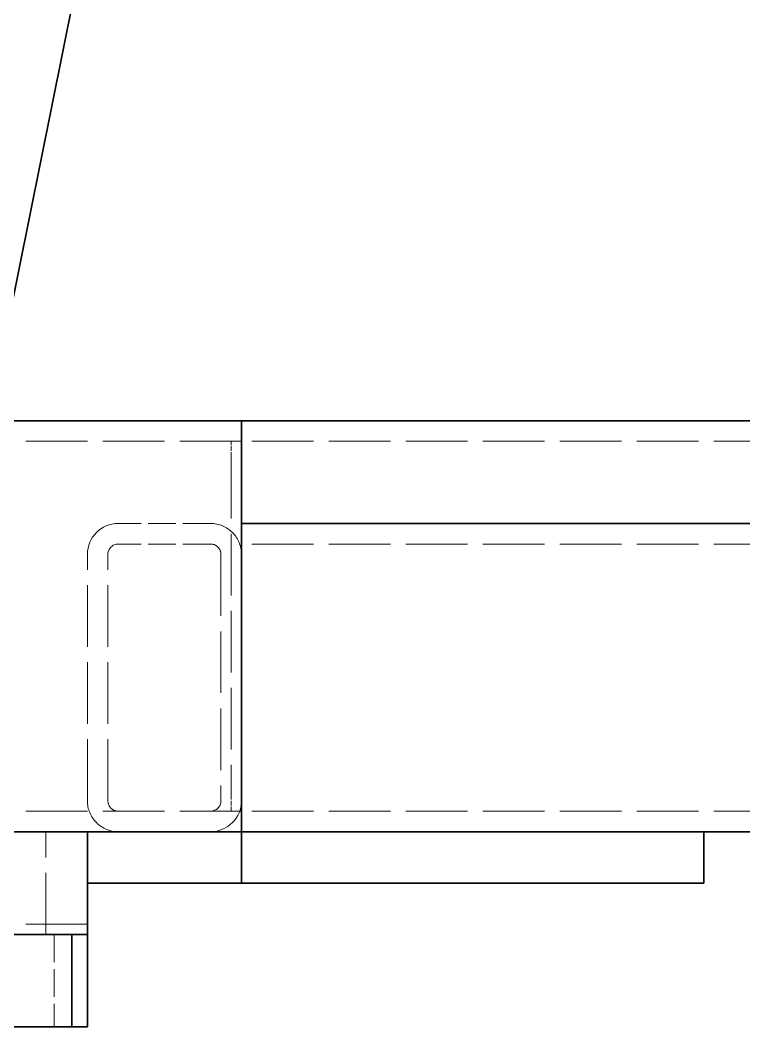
# Model space of a CAD drawing. Extents: x 0 to 18500, y -51 to 3802.
# Drawn here: x 1402.5 to 1543.5, y 1192.3 to 1388.3 of the extents above; entities that cross this region are included whole.
import ezdxf

# ---------------------------------------------------------------- set-up
doc = ezdxf.new("R2010")
doc.units = 0
doc.header["$MEASUREMENT"] = 0
doc.linetypes.add('DASHED', pattern=[15, 12, -3])
doc.linetypes.add('HIDDEN-HOKUTO', pattern=[3.8, 2.5, -1.3])
doc.layers.get('0').update_dxf_attribs({"linetype": 'CONTINUOUS'})
doc.layers.add('AM_HID', color=1, linetype='HIDDEN-HOKUTO')

msp = doc.modelspace()

# ---------------------------------------------------------------- linework, layer by layer
at = {"color": 7, "lineweight": 35}
for p, q in [((1425.62427, 1455.3037), (1385.62476, 1257.30358)), ((1445.62464, 1310.30382), (1396.33167, 1310.30358)), ((2389.62415, 1310.30602), (1445.62439, 1310.3037)), ((1445.62464, 1304.30382), (1445.62488, 1236.30382)), ((1445.62464, 1303.30382), (1445.62488, 1237.30382)), ((2389.62464, 1290.30614), (1445.62476, 1290.3037)), ((1265.62488, 1230.30333), (1415.62488, 1230.3037)), ((1445.62488, 1230.30382), (1415.62488, 1230.3037)), ((1415.62488, 1230.3037), (1415.62488, 1210.3037)), ((1445.62488, 1230.3037), (1535.62488, 1230.30394)), ((2299.62488, 1230.3059), (1535.62488, 1230.30394)), ((1445.62488, 1220.30382), (1415.62488, 1220.3037)), ((1445.625, 1220.3037), (1535.625, 1220.30394)), ((1265.62488, 1210.30333), (1415.62488, 1210.3037)), ((1412.62488, 1210.3037), (1268.62488, 1210.30333)), ((1412.62488, 1192.3037), (1268.62488, 1192.30333))]:
    msp.add_line(p, q, dxfattribs=at)
at = {"color": 7, "lineweight": 35, "ltscale": 0.15}
for p, q in [((1445.62464, 1310.30382), (1445.62464, 1304.30382)), ((1445.62488, 1236.30382), (1445.62488, 1230.30382))]:
    msp.add_line(p, q, dxfattribs=at)
at = {"color": 7, "lineweight": 35, "ltscale": 0.075}
for p, q in [((1445.62464, 1303.30382), (1445.62464, 1306.30382)), ((1445.62488, 1234.30382), (1445.62488, 1237.30382)), ((1412.62488, 1210.3037), (1415.62488, 1210.3037)), ((1412.62488, 1192.3037), (1415.62488, 1192.3037))]:
    msp.add_line(p, q, dxfattribs=at)
at = {"color": 7, "lineweight": 35, "ltscale": 0.25}
for p, q in [((1415.62488, 1230.3037), (1415.62488, 1220.3037)), ((1445.62488, 1230.30382), (1445.62488, 1220.30382)), ((1535.62488, 1230.30394), (1535.625, 1220.30394))]:
    msp.add_line(p, q, dxfattribs=at)
at = {"color": 7, "lineweight": 35, "ltscale": 0.05}
msp.add_line((1415.625, 1212.3037), (1415.625, 1210.3037), dxfattribs=at)
at = {"color": 7, "lineweight": 35, "ltscale": 0.45}
for p, q in [((1412.62488, 1192.3037), (1412.62488, 1210.3037)), ((1415.62488, 1192.3037), (1415.62488, 1210.3037))]:
    msp.add_line(p, q, dxfattribs=at)
at = {"layer": 'AM_HID', "color": 1, "linetype": 'DASHED', "lineweight": 13}
for p, q in [((1445.62464, 1306.30382), (1185.62464, 1306.30309)), ((2389.62415, 1306.30602), (1445.62439, 1306.3037)), ((1443.62464, 1303.3037), (1443.62488, 1237.3037)), ((2389.62464, 1286.30614), (1445.62488, 1286.3037)), ((1415.62488, 1236.3037), (1415.62476, 1284.3037)), ((1419.62488, 1236.3037), (1419.62476, 1284.3037)), ((1441.62476, 1284.3037), (1441.62488, 1236.3037)), ((1445.62488, 1234.30382), (1185.62488, 1234.30309)), ((2389.62513, 1234.30614), (1445.62488, 1234.3037)), ((1445.62488, 1230.30382), (1265.62488, 1230.30333)), ((1407.54236, 1210.3037), (1407.54236, 1230.3037)), ((1407.54248, 1210.3037), (1407.54236, 1230.3037)), ((1407.54309, 1210.30358), (1407.54309, 1230.30358)), ((1407.54322, 1210.30358), (1407.54309, 1230.30358)), ((1535.62488, 1230.30394), (1445.62488, 1230.3037)), ((1415.625, 1212.3037), (1265.625, 1212.30333))]:
    msp.add_line(p, q, dxfattribs=at)
at = {"layer": 'AM_HID', "color": 1, "linetype": 'DASHED', "lineweight": 13, "ltscale": 0.05}
for p, q in [((1443.62464, 1306.3037), (1445.62464, 1306.30382)), ((1443.62488, 1234.3037), (1445.62488, 1234.30382))]:
    msp.add_line(p, q, dxfattribs=at)
at = {"layer": 'AM_HID', "color": 1, "linetype": 'DASHED', "lineweight": 13, "ltscale": 0.075}
for p, q in [((1443.62464, 1303.3037), (1443.62464, 1306.3037)), ((1443.62488, 1234.3037), (1443.62488, 1237.3037))]:
    msp.add_line(p, q, dxfattribs=at)
at = {"layer": 'AM_HID', "color": 1, "linetype": 'DASHED', "lineweight": 13, "ltscale": 0.45}
for p, q in [((1439.62476, 1290.3037), (1421.62476, 1290.3037)), ((1439.62476, 1286.3037), (1421.62476, 1286.3037)), ((1409.12488, 1210.3037), (1409.125, 1192.3037)), ((1409.125, 1210.3037), (1409.125, 1192.3037)), ((1409.12561, 1210.30358), (1409.12574, 1192.30358)), ((1409.12574, 1210.30358), (1409.12574, 1192.30358)), ((1412.62574, 1192.30358), (1412.62574, 1210.30358))]:
    msp.add_line(p, q, dxfattribs=at)
at = {"layer": 'AM_HID', "color": 1, "linetype": 'DASHED', "lineweight": 13}
for centre, radius, start, end in [((1421.62476, 1284.3037), 6, 90.0001459, 180.0001453), ((1439.62476, 1284.3037), 6, 0.0001446, 90.0001459), ((1421.62476, 1284.3037), 2, 90.0001459, 180.0001453), ((1439.62476, 1284.3037), 2, 0.0001446, 90.0001459), ((1421.62488, 1236.3037), 6, 180.0001453, 270.0001478), ((1421.62488, 1236.3037), 2, 180.0001453, 270.0001478), ((1439.62488, 1236.3037), 2, 270.0001478, 0.0001446), ((1439.62488, 1236.3037), 6, 270.0001478, 0.0001446)]:
    msp.add_arc(centre, radius, start, end, dxfattribs=at)

doc.saveas('drawing.dxf')
